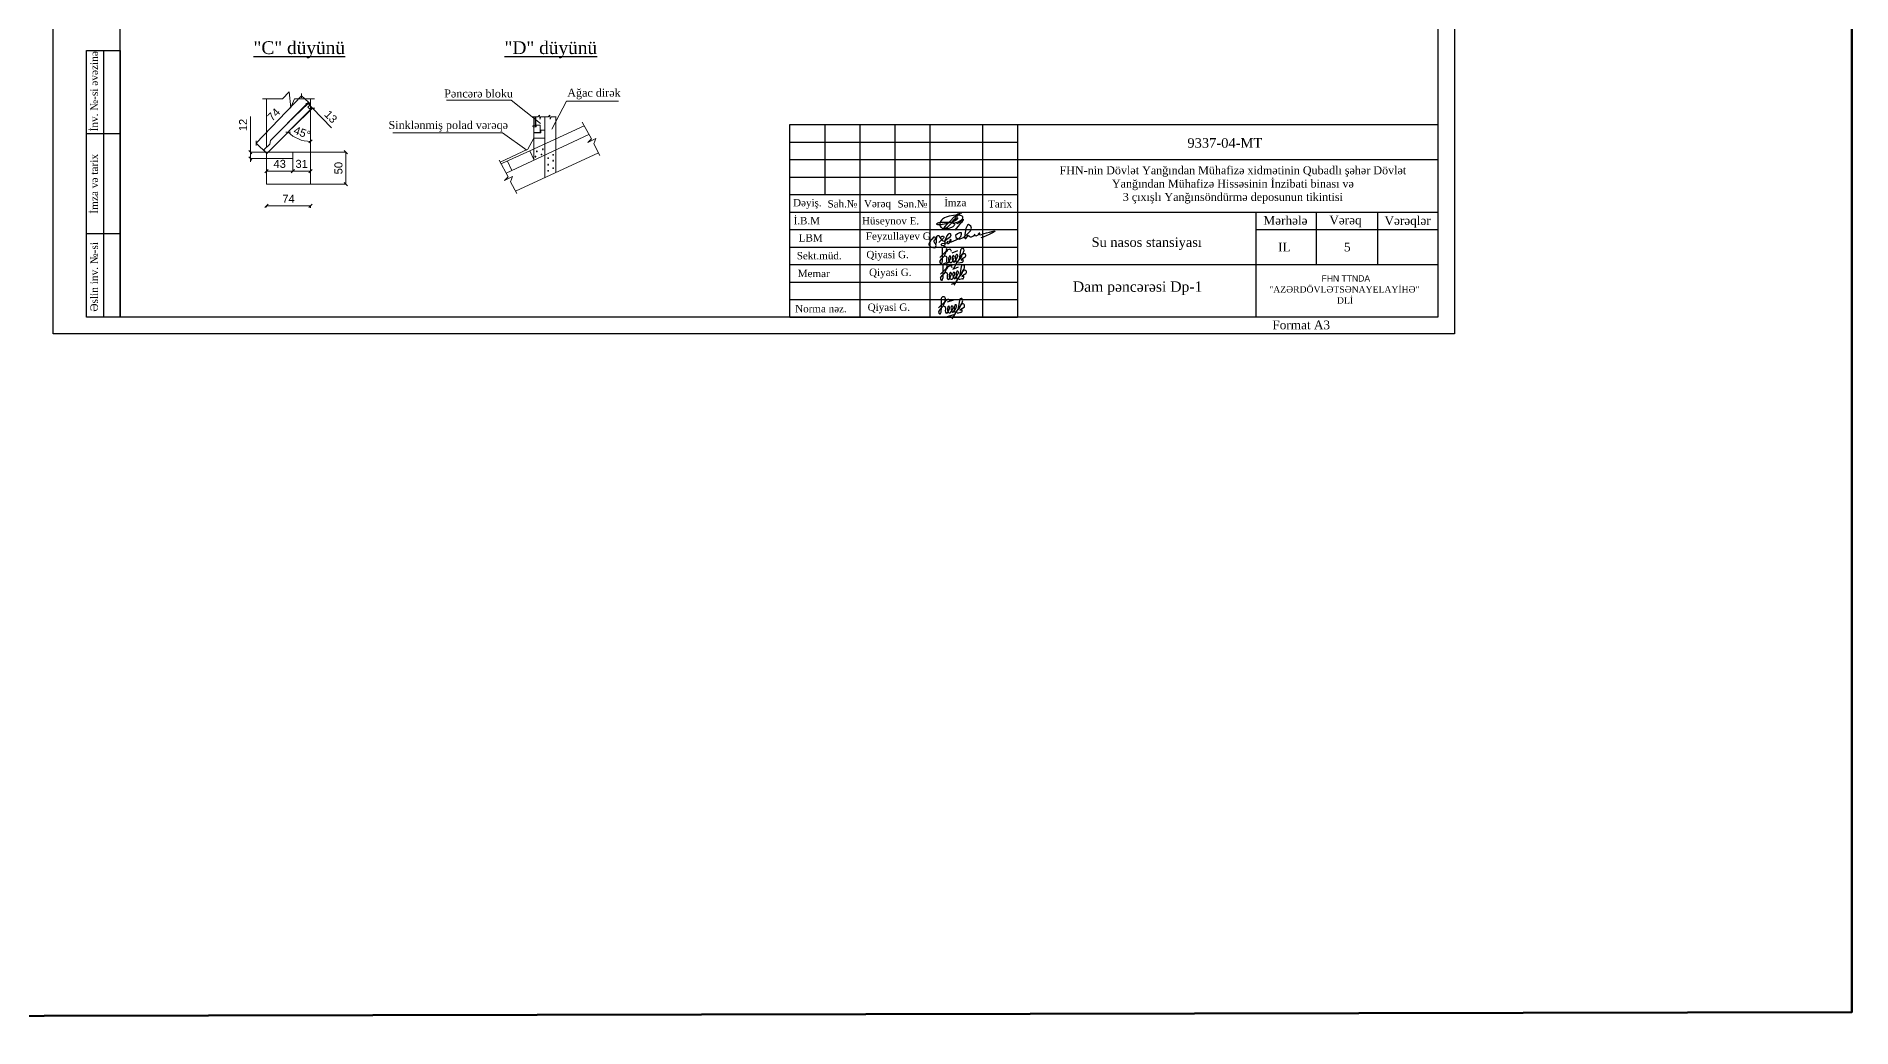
# Model space of a CAD drawing. Header units: millimetres. Extents: x 120281 to 1416367021, y -641565767 to 918373.
# Drawn here: x 624914 to 681637, y 770276 to 801276 of the extents above; entities that cross this region are included whole.
import ezdxf

# ---------------------------------------------------------------- set-up
doc = ezdxf.new("R2010")
doc.units = ezdxf.units.MM
for name, color, linetype, lineweight in [('0_Ном._пера__1', 7, 'Continuous', 35), ('oxlar', 150, 'Continuous', 20), ('перегородка', 130, 'Continuous', 20), ('размер2', 210, 'Continuous', 15)]:
    doc.layers.add(name, color=color, linetype=linetype, lineweight=lineweight)
doc.styles.get("Standard").update_dxf_attribs({"font": 'arial.ttf'})
doc.styles.add('Times New  Roman', font='times.ttf')
doc.dimstyles.new('OLCU OXU XARICI', dxfattribs={"dimtxt": 250, "dimasz": 100, "dimexe": 1.25, "dimexo": 0.625, "dimgap": 100, "dimtad": 1, "dimtxsty": 'Standard', "dimblk": 'OBLIQUE', "dimcen": 2.5, "dimadec": 0, "dimazin": 0, "dimtfac": 1, "dimtmove": 0, "dimatfit": 3, "dimldrblk": 'OBLIQUE', "dimfxl": 1, "dimlwd": 9, "dimlwe": 9, "dimarcsym": 0})

# ---------------------------------------------------------------- blocks, each defined once
blk = doc.blocks.new('_Oblique')
at = {"color": 0, "linetype": 'ByBlock', "lineweight": -2}
blk.add_line((-0.5, -0.5), (0.5, 0.5), dxfattribs=at)
blk = doc.blocks.new('*D244')
at = {"layer": 'Defpoints', "color": 0, "lineweight": 53, "transparency": 16777216}
for p in [(633203, 799418), (633418, 799213), (632119, 797611)]:
    blk.add_point(p, dxfattribs=at)
at = {"layer": 'oxlar', "color": 0, "lineweight": 9, "transparency": 16777216}
for p, q in [((631784, 797932), (633203, 799418)), ((633417, 799213), (633202, 799419)), ((632119, 797612), (631783, 797933))]:
    blk.add_line(p, q, dxfattribs=at)
at = {"layer": 'oxlar', "color": 0, "lineweight": 9, "transparency": 16777216, "xscale": 100, "yscale": 100, "zscale": 100}
for p, rotation in [((633203, 799418), 46.32763179052358), ((631784, 797932), 226.3276317905236)]:
    blk.add_blockref('_Oblique', p, dxfattribs=dict(at, rotation=rotation))
at = {"layer": 'oxlar', "color": 0, "transparency": 16777216, "insert": (632331, 798830), "char_height": 250, "attachment_point": 5, "rotation": 46.3276}
blk.add_mtext('74', dxfattribs=at)
blk = doc.blocks.new('*D226')
at = {"layer": 'Defpoints', "color": 0, "lineweight": 53, "transparency": 16777216}
for p in [(633452, 797653), (634583, 797653), (633396, 796653)]:
    blk.add_point(p, dxfattribs=at)
at = {"layer": 'oxlar', "color": 0, "lineweight": 9, "transparency": 16777216}
for p, q in [((633453, 797653), (634585, 797653)), ((634583, 796653), (634583, 797653)), ((633397, 796653), (634585, 796653))]:
    blk.add_line(p, q, dxfattribs=at)
at = {"layer": 'oxlar', "color": 0, "lineweight": 9, "transparency": 16777216, "xscale": 100, "yscale": 100, "zscale": 100}
for p, rotation in [((634583, 797653), 90), ((634583, 796653), 270)]:
    blk.add_blockref('_Oblique', p, dxfattribs=dict(at, rotation=rotation))
at = {"layer": 'oxlar', "color": 0, "transparency": 16777216, "insert": (634356, 797153), "char_height": 250, "attachment_point": 5, "rotation": 90}
blk.add_mtext('50', dxfattribs=at)
blk = doc.blocks.new('*D227')
at = {"layer": 'Defpoints', "color": 0, "lineweight": 53, "transparency": 16777216}
for p in [(632108, 795928), (633483, 795972), (633483, 795917)]:
    blk.add_point(p, dxfattribs=at)
at = {"layer": 'oxlar', "color": 0, "lineweight": 9, "transparency": 16777216}
for p, q in [((632108, 795929), (632108, 795973)), ((632108, 795972), (633483, 795972)), ((633483, 795917), (633483, 795973))]:
    blk.add_line(p, q, dxfattribs=at)
at = {"layer": 'oxlar', "color": 0, "lineweight": 9, "transparency": 16777216, "xscale": 100, "yscale": 100, "zscale": 100, "rotation": 180}
blk.add_blockref('_Oblique', (632108, 795972), dxfattribs=at)
at = {"layer": 'oxlar', "color": 0, "lineweight": 9, "transparency": 16777216, "xscale": 100, "yscale": 100, "zscale": 100}
blk.add_blockref('_Oblique', (633483, 795972), dxfattribs=at)
at = {"layer": 'oxlar', "color": 0, "transparency": 16777216, "insert": (632796, 796197), "char_height": 250, "attachment_point": 5}
blk.add_mtext('74', dxfattribs=at)
blk = doc.blocks.new('*D228')
at = {"layer": 'Defpoints', "color": 0, "lineweight": 53, "transparency": 16777216}
for p in [(632929, 797574), (632108, 796996), (632929, 797058)]:
    blk.add_point(p, dxfattribs=at)
at = {"layer": 'oxlar', "color": 0, "lineweight": 9, "transparency": 16777216}
for p, q in [((632929, 797573), (632929, 797057)), ((632108, 796996), (632108, 797060)), ((632108, 797058), (632929, 797058))]:
    blk.add_line(p, q, dxfattribs=at)
at = {"layer": 'oxlar', "color": 0, "lineweight": 9, "transparency": 16777216, "xscale": 100, "yscale": 100, "zscale": 100, "rotation": 180}
blk.add_blockref('_Oblique', (632108, 797058), dxfattribs=at)
at = {"layer": 'oxlar', "color": 0, "lineweight": 9, "transparency": 16777216, "xscale": 100, "yscale": 100, "zscale": 100}
blk.add_blockref('_Oblique', (632929, 797058), dxfattribs=at)
at = {"layer": 'oxlar', "color": 0, "transparency": 16777216, "insert": (632519, 797286), "char_height": 250, "attachment_point": 5}
blk.add_mtext('43', dxfattribs=at)
blk = doc.blocks.new('*D229')
at = {"layer": 'Defpoints', "color": 0, "lineweight": 53, "transparency": 16777216}
for p in [(632929, 797574), (633483, 797107), (633483, 797058)]:
    blk.add_point(p, dxfattribs=at)
at = {"layer": 'oxlar', "color": 0, "lineweight": 9, "transparency": 16777216}
for p, q in [((632929, 797573), (632929, 797057)), ((632929, 797058), (633483, 797058)), ((633483, 797106), (633483, 797057))]:
    blk.add_line(p, q, dxfattribs=at)
at = {"layer": 'oxlar', "color": 0, "lineweight": 9, "transparency": 16777216, "xscale": 100, "yscale": 100, "zscale": 100, "rotation": 180}
blk.add_blockref('_Oblique', (632929, 797058), dxfattribs=at)
at = {"layer": 'oxlar', "color": 0, "lineweight": 9, "transparency": 16777216, "xscale": 100, "yscale": 100, "zscale": 100}
blk.add_blockref('_Oblique', (633483, 797058), dxfattribs=at)
at = {"layer": 'oxlar', "color": 0, "transparency": 16777216, "insert": (633206, 797286), "char_height": 250, "attachment_point": 5}
blk.add_mtext('31', dxfattribs=at)
blk = doc.blocks.new('*D230')
at = {"layer": 'Defpoints', "color": 0, "lineweight": 53, "transparency": 16777216}
for p in [(633547, 799025), (632765, 798555), (632907, 798408)]:
    blk.add_point(p, dxfattribs=at)
at = {"layer": 'oxlar', "color": 0, "lineweight": 9, "transparency": 16777216}
for p, q in [((632765, 798556), (633405, 799173)), ((632907, 798408), (633547, 799026)), ((633404, 799172), (633547, 799025)), ((633547, 799025), (634139, 798411))]:
    blk.add_line(p, q, dxfattribs=at)
at = {"layer": 'oxlar', "color": 0, "lineweight": 9, "transparency": 16777216, "xscale": 100, "yscale": 100, "zscale": 100}
for p, rotation in [((633404, 799172), 133.9831385739906), ((633547, 799025), 313.9831385739906)]:
    blk.add_blockref('_Oblique', p, dxfattribs=dict(at, rotation=rotation))
at = {"layer": 'oxlar', "color": 0, "transparency": 16777216, "insert": (634117, 798761), "char_height": 250, "attachment_point": 5, "rotation": 313.9831}
blk.add_mtext('13', dxfattribs=at)
blk = doc.blocks.new('*D231')
at = {"layer": 'Defpoints', "color": 0, "lineweight": 53, "transparency": 16777216}
for p in [(631602, 797653), (632970, 797653), (632677, 797454)]:
    blk.add_point(p, dxfattribs=at)
at = {"layer": 'oxlar', "color": 0, "lineweight": 9, "transparency": 16777216}
for p, q in [((631602, 797653), (631602, 798768)), ((632969, 797653), (631600, 797653)), ((631602, 797454), (631602, 797653)), ((632677, 797454), (631600, 797454)), ((631602, 797454), (631602, 797354))]:
    blk.add_line(p, q, dxfattribs=at)
at = {"layer": 'oxlar', "color": 0, "lineweight": 9, "transparency": 16777216, "xscale": 100, "yscale": 100, "zscale": 100}
for p, rotation in [((631602, 797653), 270), ((631602, 797454), 90)]:
    blk.add_blockref('_Oblique', p, dxfattribs=dict(at, rotation=rotation))
at = {"layer": 'oxlar', "color": 0, "transparency": 16777216, "insert": (631376, 798502), "char_height": 250, "attachment_point": 5, "rotation": 90}
blk.add_mtext('12', dxfattribs=at)
blk = doc.blocks.new('*D238')
at = {"layer": 'Defpoints', "color": 0, "lineweight": 53, "transparency": 16777216}
for p in [(633483, 798986), (632988, 798123), (632119, 797611), (633483, 797650)]:
    blk.add_point(p, dxfattribs=at)
at = {"layer": 'oxlar', "color": 0, "lineweight": 9, "transparency": 16777216}
for p, q in [((632120, 797612), (632783, 798280)), ((633483, 797651), (633483, 797992))]:
    blk.add_line(p, q, dxfattribs=at)
blk.add_arc((633483, 798986), 996, 225.2218, 270, dxfattribs=at)
at = {"layer": 'oxlar', "color": 0, "lineweight": 9, "transparency": 16777216, "xscale": 100, "yscale": 100, "zscale": 100}
for p, rotation in [((632782, 798279), 135.2217863401743), ((633483, 797991), 2.7178e-12)]:
    blk.add_blockref('_Oblique', p, dxfattribs=dict(at, rotation=rotation))
at = {"layer": 'oxlar', "color": 0, "transparency": 16777216, "insert": (633221, 798264), "char_height": 250, "attachment_point": 5, "rotation": 340.018}
blk.add_mtext('45°', dxfattribs=at)

msp = doc.modelspace()

# ---------------------------------------------------------------- linework, layer by layer
at = {"color": 244, "lineweight": 53, "true_color": 0x991b1e}
msp.add_lwpolyline([(440324.24024, 839676.9733), (681637.27816, 840160.38253), (681637.27816, 770759.40315), (440324.24024, 770275.99392)], close=True, dxfattribs=at)
at = {"layer": 'oxlar'}
for p, q in [((631984.92344, 799316.11783), (632604.97282, 799316.11783)), ((632108.32542, 797800.12983), (632108.32542, 799316.11783)), ((632604.97282, 799316.11783), (632814.60208, 799534.45907)), ((632814.60208, 799534.45907), (632862.8405, 799042.42719)), ((632859.01403, 799033.6121), (632981.64481, 799316.11783)), ((632981.64481, 799316.11783), (633604.40357, 799316.11783)), ((633483.32542, 799316.11783), (633483.32542, 797650.15033)), ((639756.31742, 799274.29086), (637729.00854, 799274.29086)), ((640668.79646, 798546.24907), (639756.31742, 799274.29086)), ((641021.17251, 798376.03), (641476.19863, 799246.75899)), ((641476.19863, 799246.75899), (643105.05562, 799246.75899)), ((633484.01725, 798986.77625), (632119.33469, 797611.48748)), ((633419.25009, 799211.17094), (632231.12431, 798013.81113)), ((633481.8711, 799145.23239), (633399.72121, 799062.12479)), ((633402.12194, 799063.2103), (633483.32542, 798982.63306)), ((633417.80864, 799212.68876), (633483.32542, 799143.70102)), ((640433.87758, 798755.44306), (640588.88992, 798755.44306)), ((640464.72807, 798487.52391), (640464.72807, 798755.44306)), ((640464.72807, 798487.52391), (640464.72807, 798755.44306)), ((640505.69678, 798755.44306), (640505.69678, 798451.10249)), ((640505.69678, 798728.02565), (640522.12065, 798736.83164)), ((640505.69678, 798719.28977), (640522.12065, 798728.09576)), ((640505.69678, 798681.03076), (640522.12065, 798689.83675)), ((640505.69678, 798672.29488), (640522.12065, 798681.10087)), ((640522.12065, 798755.44306), (640522.12065, 798451.10249)), ((640588.88992, 798755.44306), (640641.29724, 798810.02837)), ((640641.29724, 798810.02837), (640653.35684, 798687.0204)), ((640652.40022, 798684.81662), (640683.05792, 798755.44306)), ((640683.05792, 798755.44306), (640838.74761, 798755.44306)), ((640754.55748, 798755.44306), (640909.56983, 798755.44306)), ((640808.07377, 798755.44306), (640808.07377, 796858.43966)), ((640808.47807, 798755.44306), (640808.47807, 798089.74863)), ((640909.56983, 798755.44306), (640961.97714, 798810.02837)), ((640961.97714, 798810.02837), (640974.03675, 798687.0204)), ((640973.08013, 798684.81662), (641003.73782, 798755.44306)), ((641003.73782, 798755.44306), (641159.42751, 798755.44306)), ((641151.41947, 798755.44306), (641151.41947, 797018.1159)), ((639484.48078, 798262.14299), (636052.95644, 798262.14299)), ((640238.64371, 797711.75627), (639484.48078, 798262.14299)), ((642182.68178, 798204.21314), (639592.88794, 796999.80451)), ((640464.72807, 798094.06261), (640272.3193, 797747.07896)), ((642032.78073, 798481.14923), (640334.99051, 797691.57549)), ((640488.12444, 798497.49416), (640445.87346, 798479.4891)), ((640531.345, 798442.72579), (640448.24202, 798442.72579)), ((640464.72807, 797405.26218), (640464.72807, 798442.72579)), ((640464.72807, 798089.74863), (640464.72807, 798442.72579)), ((640464.72807, 798268.37026), (640660.18335, 798268.37026)), ((640673.93302, 798255.48636), (640464.72807, 798255.48636)), ((640499.15697, 798497.49416), (640488.12444, 798497.49416)), ((640499.15697, 798497.49416), (640499.15697, 798442.72579)), ((640505.69678, 798634.03587), (640522.12065, 798642.84186)), ((640505.69678, 798625.29999), (640522.12065, 798634.10598)), ((640505.69678, 798580.26498), (640522.12065, 798589.07097)), ((640505.69678, 798571.52909), (640522.12065, 798580.33508)), ((640505.69678, 798526.49408), (640522.12065, 798535.30008)), ((640505.69678, 798517.7582), (640522.12065, 798526.56419)), ((640505.69678, 798472.72319), (640522.12065, 798481.52918)), ((640505.69678, 798463.98731), (640522.12065, 798472.7933)), ((640522.12065, 798451.10249), (640505.69678, 798451.10249)), ((640531.345, 798495.59136), (640531.345, 798442.72579)), ((640659.6645, 798495.59136), (640531.345, 798495.59136)), ((640659.6645, 798268.37026), (640659.6645, 798495.59136)), ((640673.93302, 798255.48636), (640673.93302, 798339.74863)), ((640673.93302, 798339.74863), (640808.47807, 798339.74863)), ((640808.07377, 796858.43966), (640808.07377, 798442.72579)), ((641972.93215, 798591.71703), (642256.74131, 798067.39119)), ((632214.24692, 797900.2301), (632017.76411, 797714.54559)), ((632019.73058, 797712.59455), (632109.47248, 797619.962)), ((632108.32542, 797454.37355), (632108.32542, 797621.146)), ((632231.12431, 798013.81113), (632214.24692, 797900.2301)), ((632929.03307, 797454.37355), (632929.03307, 797653.34012)), ((632929.03307, 797653.34012), (633483.32542, 797653.34012)), ((633483.32542, 797653.34012), (633483.32542, 796653.34012)), ((640272.3193, 797747.07896), (639406.38207, 797344.36649)), ((640338.51293, 797691.81206), (639483.79321, 797305.66871)), ((642478.97164, 797635.50685), (639888.83931, 796430.9408)), ((640467.40694, 797406.50802), (640338.51293, 797691.81206)), ((640464.72807, 798089.74863), (640808.47807, 798089.74863)), ((640475.38911, 797841.51854), (640464.72807, 797836.56052)), ((640514.69751, 797536.58781), (640514.69751, 797491.23419)), ((640534.16026, 797677.71013), (640579.22362, 797677.71013)), ((640556.4818, 797699.74594), (640556.4818, 797654.39232)), ((640674.88216, 797579.38328), (640719.94551, 797579.38328)), ((640697.20369, 797601.41909), (640697.20369, 797556.06547)), ((640716.66644, 797742.54142), (640761.7298, 797742.54142)), ((640738.98798, 797764.57723), (640738.98798, 797719.22361)), ((641042.11226, 797571.27371), (641087.17562, 797571.27371)), ((641064.4338, 797593.30952), (641064.4338, 797547.9559)), ((642147.46456, 797951.87005), (642394.1178, 798076.75776)), ((642256.74131, 798067.39119), (642147.46456, 797951.87005)), ((642394.1178, 798076.75776), (642334.79613, 797914.40374)), ((642334.79613, 797914.40374), (642525.24989, 797545.98499)), ((632108.32542, 796653.34012), (632108.32542, 797454.37355)), ((632929.03307, 797454.37355), (632108.32542, 797454.37355)), ((639373.79925, 797404.56193), (639657.60841, 796880.23608)), ((639483.79321, 797305.66871), (639438.91197, 797284.26883)), ((639769.43561, 797081.90971), (639637.06336, 797374.91275)), ((640492.37597, 797514.552), (640537.43933, 797514.552)), ((640882.19343, 797066.68463), (640927.25679, 797066.68463)), ((640886.00359, 797260.8928), (640931.06695, 797260.8928)), ((640886.21276, 797465.67343), (640931.27611, 797465.67343)), ((640904.51497, 797088.72044), (640904.51497, 797043.36683)), ((640908.32513, 797282.92861), (640908.32513, 797237.57499)), ((640908.5343, 797487.70924), (640908.5343, 797442.35562)), ((641039.63289, 797387.00772), (641084.69625, 797387.00772)), ((641039.63289, 797151.11674), (641084.69625, 797151.11674)), ((641061.95443, 797409.04353), (641061.95443, 797363.68991)), ((641061.95443, 797173.15255), (641061.95443, 797127.79893)), ((632108.32542, 796653.34012), (633483.32542, 796653.34012)), ((639548.33167, 796764.71495), (639794.9849, 796889.60266)), ((639657.60841, 796880.23608), (639548.33167, 796764.71495)), ((639794.9849, 796889.60266), (639735.66323, 796727.24863)), ((639735.66323, 796727.24863), (639926.11699, 796358.82988))]:
    msp.add_line(p, q, dxfattribs=at)
msp.add_open_spline([(640445.87346, 798479.4891), (640445.87346, 798479.4891), (640438.33024, 798478.15569), (640434.6022, 798472.47454), (640432.07095, 798468.61717), (640431.93605, 798463.78914), (640432.50115, 798459.1679), (640433.04038, 798454.75827), (640434.25721, 798450.35072), (640437.4036, 798447.26196), (640442.66966, 798442.09236), (640451.06041, 798442.72579), (640451.06041, 798442.72579)], degree=3, knots=[0, 0, 0, 0, 1, 1, 1, 2, 2, 2, 3, 3, 3, 4, 4, 4, 4], dxfattribs=at)
at = {"layer": 'размер2', "color": 0, "lineweight": 30}
for p, q in [((627009.05057, 800835.00177), (627009.05403, 792495.15978)), ((627530.29454, 798228.79951), (626487.81153, 798228.80278)), ((627530.29454, 795101.35877), (626487.81391, 795101.36203)), ((653145.82236, 794354.03014), (653335.92495, 794544.13273)), ((653149.22472, 794238.94303), (653197.15246, 794317.14091)), ((653197.15246, 794317.14091), (653277.87286, 794397.86131)), ((653219.85507, 794619.84241), (653219.85507, 794455.8791)), ((653219.85507, 794455.8791), (653219.85507, 794299.48333)), ((653219.85507, 794339.84353), (653277.87286, 794397.86131)), ((653277.87286, 794397.86131), (653338.41316, 794521.46443)), ((653356.07075, 794309.57338), (653353.54824, 794264.16815)), ((653353.54824, 794264.16815), (653356.07075, 794218.76293)), ((653363.63829, 794354.9786), (653356.07075, 794309.57338)), ((653356.07075, 794218.76293), (653381.29587, 794191.01529)), ((653381.29587, 794191.01529), (653419.13356, 794201.10534)), ((653388.86341, 794074.97971), (653620.93456, 794150.65509)), ((653419.13356, 794201.10534), (653451.92622, 794254.0781)), ((653421.65607, 794342.36604), (653421.65607, 794279.30323)), ((653421.65607, 794279.30323), (653436.98137, 794229.93642)), ((653451.92622, 794254.0781), (653482.19637, 794332.27599)), ((653489.76391, 794589.57226), (653497.33145, 794561.82463)), ((653527.6016, 794506.32935), (653709.2225, 794582.00473)), ((653530.12411, 794218.76293), (653565.43929, 794281.82574)), ((653535.16914, 794309.57338), (653551.07233, 794256.17047)), ((653562.91677, 794420.56393), (653537.69165, 794395.3388)), ((653551.07233, 794256.17047), (653575.52934, 794221.28544)), ((653565.43929, 794281.82574), (653595.70944, 794352.45609)), ((653570.48431, 794009.39439), (653656.24974, 794145.61006)), ((653603.27697, 794221.28544), (653638.59215, 794266.69066)), ((653638.59215, 794266.69066), (653678.95235, 794332.27599)), ((653656.24974, 794145.61006), (653739.49265, 794276.78071)), ((653678.95235, 794332.27599), (653706.69999, 794395.3388)), ((653693.77643, 794209.21573), (653739.49265, 794276.78071)), ((653754.62772, 794183.44775), (653724.35757, 794185.97026)), ((653739.49265, 794276.78071), (653845.68948, 794452.47095)), ((653739.49265, 794276.78071), (653787.42039, 794332.27599)), ((653792.46541, 794584.52724), (653745.15938, 794293.7809)), ((653830.3031, 794203.62785), (653754.62772, 794183.44775)), ((653787.42039, 794332.27599), (653822.73556, 794385.24875)), ((653837.87064, 794302.00584), (653810.123, 794279.30323)), ((653810.123, 794279.30323), (653873.18581, 794291.91579)), ((653822.73556, 794385.24875), (653858.05074, 794488.67176)), ((653938.77114, 794367.59116), (653837.87064, 794302.00584)), ((653845.68948, 794452.47095), (653875.70832, 794471.01418)), ((653165.70394, 793837.42818), (653355.80654, 794027.53077)), ((653169.10631, 793722.34107), (653217.03405, 793800.53895)), ((653217.03405, 793800.53895), (653297.75445, 793881.25935)), ((653239.73666, 794103.24045), (653239.73666, 793939.27714)), ((653239.73666, 793939.27714), (653239.73666, 793782.88137)), ((653239.73666, 793823.24157), (653297.75445, 793881.25935)), ((653297.75445, 793881.25935), (653358.29475, 794004.86247)), ((653375.95233, 793792.97142), (653373.42982, 793747.56619)), ((653373.42982, 793747.56619), (653375.95233, 793702.16097)), ((653383.51987, 793838.37664), (653375.95233, 793792.97142)), ((653375.95233, 793702.16097), (653401.17746, 793674.41333)), ((653401.17746, 793674.41333), (653439.01515, 793684.50338)), ((653439.01515, 793684.50338), (653471.80781, 793737.47614)), ((653441.53766, 793825.76408), (653441.53766, 793762.70127)), ((653441.53766, 793762.70127), (653456.86295, 793713.33446)), ((653471.80781, 793737.47614), (653502.07796, 793815.67403)), ((653509.64549, 794072.9703), (653517.21303, 794045.22267)), ((653512.69061, 793522.79848), (653694.31151, 793598.47386)), ((653547.48318, 793989.72739), (653729.10408, 794065.40277)), ((653550.00569, 793702.16097), (653585.32087, 793765.22378)), ((653555.05072, 793792.97142), (653570.95392, 793739.56851)), ((653582.79836, 793903.96197), (653557.57323, 793878.73684)), ((653570.95392, 793739.56851), (653595.41092, 793704.68348)), ((653585.32087, 793765.22378), (653615.59102, 793835.85413)), ((653590.36589, 793492.79243), (653676.13132, 793629.0081)), ((653623.15856, 793704.68348), (653658.47373, 793750.0887)), ((653658.47373, 793750.0887), (653698.83393, 793815.67403)), ((653676.13132, 793629.0081), (653759.37423, 793760.17875)), ((653698.83393, 793815.67403), (653726.58157, 793878.73684)), ((653713.65802, 793692.61377), (653759.37423, 793760.17875)), ((653774.50931, 793666.84579), (653744.23916, 793669.3683)), ((653759.37423, 793760.17875), (653865.57107, 793935.869)), ((653759.37423, 793760.17875), (653807.30197, 793815.67403)), ((653812.34699, 794067.92528), (653765.04096, 793777.17895)), ((653850.18468, 793687.02589), (653774.50931, 793666.84579)), ((653807.30197, 793815.67403), (653842.61714, 793868.64679)), ((653857.75222, 793785.40388), (653830.00458, 793762.70127)), ((653830.00458, 793762.70127), (653893.06739, 793775.31383)), ((653842.61714, 793868.64679), (653877.93232, 793972.0698)), ((653958.65272, 793850.9892), (653857.75222, 793785.40388)), ((653865.57107, 793935.869), (653895.58991, 793954.41222)), ((653182.36351, 793050.94931), (653182.36351, 792886.986)), ((653386.16441, 792973.01552), (653618.23556, 793048.6909)), ((653452.27235, 793020.67916), (653459.83988, 792992.93152)), ((653754.97384, 793015.63414), (653707.66781, 792724.8878)), ((653108.33079, 792785.13703), (653298.43339, 792975.23963)), ((653111.73316, 792670.04992), (653159.6609, 792748.24781)), ((653159.6609, 792748.24781), (653240.3813, 792828.96821)), ((653182.36351, 792886.986), (653182.36351, 792730.59022)), ((653182.36351, 792770.95042), (653240.3813, 792828.96821)), ((653240.3813, 792828.96821), (653300.9216, 792952.57132)), ((653318.57918, 792740.68027), (653316.05667, 792695.27505)), ((653316.05667, 792695.27505), (653318.57918, 792649.86982)), ((653326.14672, 792786.0855), (653318.57918, 792740.68027)), ((653318.57918, 792649.86982), (653343.80431, 792622.12219)), ((653343.80431, 792622.12219), (653381.642, 792632.21224)), ((653351.37185, 792506.08661), (653583.443, 792581.76199)), ((653381.642, 792632.21224), (653414.43466, 792685.185)), ((653384.16451, 792773.47294), (653384.16451, 792710.41012)), ((653384.16451, 792710.41012), (653399.48981, 792661.04331)), ((653414.43466, 792685.185), (653444.70481, 792763.38289)), ((653492.63255, 792649.86982), (653527.94772, 792712.93264)), ((653497.67757, 792740.68027), (653513.58077, 792687.27736)), ((653525.42521, 792851.67082), (653500.20008, 792826.4457)), ((653513.58077, 792687.27736), (653538.03777, 792652.39234)), ((653527.94772, 792712.93264), (653558.21787, 792783.56299)), ((653532.99275, 792440.50129), (653618.75817, 792576.71696)), ((653565.78541, 792652.39234), (653601.10058, 792697.79756)), ((653601.10058, 792697.79756), (653641.46078, 792763.38289)), ((653618.75817, 792576.71696), (653702.00108, 792707.88761)), ((653641.46078, 792763.38289), (653669.20842, 792826.4457)), ((653656.28487, 792640.32263), (653702.00108, 792707.88761)), ((653717.13616, 792614.55465), (653686.86601, 792617.07716)), ((653702.00108, 792707.88761), (653808.19792, 792883.57785)), ((653702.00108, 792707.88761), (653749.92882, 792763.38289)), ((653792.81153, 792634.73475), (653717.13616, 792614.55465)), ((653749.92882, 792763.38289), (653785.24399, 792816.35565)), ((653800.37907, 792733.11274), (653772.63143, 792710.41012)), ((653772.63143, 792710.41012), (653835.69424, 792723.02269)), ((653785.24399, 792816.35565), (653820.55917, 792919.77866)), ((653901.27957, 792798.69806), (653800.37907, 792733.11274)), ((653808.19792, 792883.57785), (653838.21676, 792902.12107))]:
    msp.add_line(p, q, dxfattribs=at)
for points in [[(625445.2643, 822935.58122), (669229.43475, 822935.58122), (669229.43475, 791973.91783), (625445.2643, 791973.91783), (625445.2643, 822935.58122)], [(649552.62119, 798515.48103), (649552.62119, 796326.27264)], [(650647.22538, 798515.48103), (650647.22538, 792495.15795)], [(651741.82958, 798515.48103), (651741.82958, 796326.27264)], [(652836.43378, 798515.48103), (652836.43378, 792495.15795)], [(654478.34007, 798515.48103), (654478.34007, 792495.15795)], [(655572.94427, 798515.48103), (655572.94427, 792495.15795)], [(648458.01699, 797968.17893), (655572.94427, 797968.17893)], [(648458.01699, 797420.87684), (655572.94427, 797420.87684)], [(655572.94427, 797420.87684), (668708.19462, 797420.87684)], [(648458.01699, 796873.57474), (655572.94427, 796873.57474)], [(648458.01699, 796326.27264), (655572.94427, 796326.27264)], [(648458.01699, 795778.97054), (655572.94427, 795778.97054)], [(648458.01699, 795778.97054), (668708.19462, 795778.97054)], [(649552.62119, 795781.23101), (649552.62119, 795778.97054)], [(649552.62119, 795781.23101), (649552.62119, 795778.97054)], [(649552.62119, 795781.23101), (649552.62119, 795778.97054)], [(649552.62119, 795781.23101), (649552.62119, 795778.97054)], [(651741.82958, 795781.23101), (651741.82958, 795778.97054)], [(651741.82958, 795781.23101), (651741.82958, 795778.97054)], [(651741.82958, 795781.23101), (651741.82958, 795778.97054)], [(651741.82958, 795781.23101), (651741.82958, 795778.97054)], [(653664.78902, 795444.99052), (653675.88019, 795430.2834), (653692.17253, 795426.99643), (653737.6045, 795444.21994), (653778.83164, 795469.6979), (653815.47093, 795504.05849), (653843.6076, 795542.71635), (653860.07214, 795586.14093), (653863.14371, 795607.31247), (653859.1198, 795628.87093), (653846.30279, 795647.40262), (653821.10117, 795663.69051), (653804.9715, 795670.46717), (653771.36933, 795675.46709), (653700.94322, 795680.06942), (653648.61661, 795678.50257), (653571.47762, 795671.64622), (653439.64879, 795648.07913), (653339.49669, 795617.02228), (653295.62208, 795596.21916), (653262.57348, 795576.41305), (653231.19635, 795555.19165), (653198.80506, 795524.13655), (653170.67544, 795487.51649), (653151.05592, 795452.03151), (653145.57839, 795431.86222), (653143.10064, 795409.6991), (653145.91119, 795367.28482), (653157.38911, 795339.84156), (653171.8971, 795312.48299), (653193.78813, 795293.60119), (653221.4368, 795276.04867), (653261.76305, 795258.59414), (653285.38781, 795252.66579), (653314.73535, 795253.58442), (653347.86528, 795255.24903), (653393.68649, 795262.25214), (653441.75639, 795275.10979), (653490.4865, 795294.05539), (653520.09298, 795307.9695), (653563.89995, 795332.71325), (653593.17818, 795356.8543), (653608.20197, 795376.40718), (653614.5335, 795386.81026), (653616.80419, 795393.42885), (653615.7174, 795399.05498), (653606.70686, 795410.96394), (653589.97134, 795422.38212), (653564.38421, 795431.81475), (653515.92424, 795440.96476), (653428.88876, 795448.47977), (653343.30026, 795451.30644), (653244.32583, 795451.05321), (653157.51567, 795449.11143), (653115.33121, 795444.9326), (653099.82067, 795441.51324), (653083.46858, 795435.76387), (653069.69466, 795428.90904), (653060.9165, 795423.01117), (653050.75264, 795416.18227), (653046.61641, 795411.95138), (653044.0677, 795407.53065), (653043.91541, 795405.04865), (653046.04708, 795401.83288), (653054.90076, 795396.31562), (653069.20791, 795390.55449), (653085.47078, 795386.95375), (653104.54131, 795385.97981), (653137.11809, 795385.97981), (653193.42421, 795392.9274), (653233.05747, 795400.06942), (653275.99966, 795411.06976), (653369.89409, 795433.12271), (653487.91663, 795466.67026), (653638.1068, 795520.63184), (653645.91934, 795527.05467), (653663.18631, 795541.25018), (653692.73264, 795565.54079), (653703.89901, 795583.65828), (653709.94587, 795596.07828), (653710.11352, 795598.2291), (653707.54945, 795597.67996), (653687.09502, 795586.58991), (653666.82359, 795570.74555), (653636.32453, 795541.64138), (653595.41899, 795495.93446), (653546.34737, 795445.45865), (653545.9075, 795441.67219), (653547.9317, 795437.40452), (653556.39781, 795429.88777), (653575.91193, 795425.35142), (653617.64325, 795439.01448), (653716.03921, 795474.38341), (653793.75044, 795514.1685), (653836.05566, 795537.45994), (653870.83674, 795553.97754), (653875.28433, 795554.85503), (653877.36247, 795553.24246), (653877.63801, 795548.95912), (653869.73044, 795538.88721), (653820.04882, 795456.52584), (653765.04486, 795390.46304), (653711.86508, 795323.91947), (653618.43873, 795217.71731)], [(653346.92497, 795289.90421), (653327.14279, 795272.52785), (653303.52259, 795257.15511), (653282.51211, 795248.73975), (653275.90006, 795249.60809), (653270.40801, 795253.38781), (653269.28719, 795262.2639), (653274.71036, 795275.42834), (653283.34328, 795291.03645), (653313.84068, 795329.13821), (653364.08292, 795386.27876), (653414.13387, 795438.40503), (653468.96479, 795494.46103), (653578.82249, 795616.85658), (653633.32102, 795665.18484), (653667.6556, 795692.96408), (653707.82914, 795719.50504), (653735.1919, 795728.08261), (653751.99713, 795726.6205), (653755.76252, 795717.8437), (653753.18227, 795704.59869)], [(653323.90316, 795240.30306), (653344.40323, 795271.33813), (653383.89582, 795311.11124), (653430.77062, 795351.6987), (653508.61008, 795435.81046), (653587.9322, 795533.15809), (653687.54401, 795650.74359), (653761.40645, 795735.82886), (653799.34292, 795764.24585), (653821.91574, 795775.85803), (653830.4719, 795777.58099), (653834.17296, 795775.80186), (653835.34399, 795771.35369), (653833.47831, 795764.52325), (653822.98594, 795751.56457), (653801.924, 795732.75505)], [(663016.2528, 795778.97054), (663016.2528, 792495.15795)], [(664903.35323, 795778.97054), (664903.35323, 794137.06425)], [(666817.83342, 795778.97054), (666817.83342, 794137.06425)], [(648458.01699, 795231.66844), (655572.94427, 795231.66844)], [(663016.2528, 795231.66844), (668708.19462, 795231.66844)], [(648458.01699, 794684.36635), (655572.94427, 794684.36635)], [(648458.01699, 794137.06425), (655572.94427, 794137.06425)], [(655572.94427, 794137.06425), (668708.19462, 794137.06425)], [(663016.2528, 794137.06425), (668708.19462, 794137.06425)], [(648458.01699, 793589.76215), (655572.94427, 793589.76215)], [(648458.01699, 793042.46005), (655572.94427, 793042.46005)], [(648458.01699, 792495.15795), (655572.94427, 792495.15795)]]:
    msp.add_lwpolyline(points, dxfattribs=at)
for points in [[(627530.2248, 822414.34109), (668708.19462, 822414.34109), (668708.19462, 792495.15795), (627530.2248, 792495.15795)], [(626487.80716, 800835.0034), (627530.2248, 800835.0034), (627530.2248, 792495.15814), (626487.80716, 792495.15814)], [(648458.01699, 798515.48103), (668708.19462, 798515.48103), (668708.19462, 792495.15795), (648458.01699, 792495.15795)]]:
    msp.add_lwpolyline(points, close=True, dxfattribs=at)
for points in [[(653140.82974, 794985.00269), (653218.55559, 794887.15096), (653283.84833, 794872.09312), (653474.27779, 795015.54389, 1.2496403785), (653401.46441, 795083.79129, 0.0792582279), (653297.24167, 794864.56423), (653297.24167, 794770.87101), (653287.19662, 794735.73606), (653209.34764, 794722.3513), (653190.09473, 794761.66899), (653221.06687, 794801.82324), (653345.79261, 794812.69833), (653374.07701, 794819.96001), (653401.00563, 794861.96785), (653391.2918, 794868.19479), (653372.64844, 794839.1117), (653387.86967, 794801.58155), (653411.1859, 794801.58155), (653489.7682, 794858.02704), (653499.74667, 794897.91524), (653485.04155, 794918.38415), (653457.97798, 794898.94134), (653451.95503, 794864.32518), (653467.87223, 794842.29921), (653513.40141, 794853.3122), (653729.46481, 794938.75453), (653800.01518, 795018.49227), (653824.37184, 795087.31853), (653819.15723, 795128.6235), (653764.13133, 795128.6235), (653699.22061, 795098.00012), (653635.54677, 795045.32873), (653649.24712, 794984.24316), (653697.72557, 794951.59398), (653756.63422, 794936.52812), (653803.82508, 794950.00252), (653883.95844, 794985.53927), (653981.71102, 795064.70156), (654098.84555, 795191.02431), (654130.02524, 795275.23949), (654111.48594, 795340.92733), (654045.75578, 795387.24569), (654008.67718, 795367.03407), (653961.48633, 795262.60723), (653931.99203, 795068.07017), (653919.37055, 794984.82202), (653937.04821, 794952.69535), (653963.17172, 794952.69535), (653998.56484, 795008.27736), (654029.4841, 795056.83354), (654055.86813, 795024.27827), (654088.73321, 795002.38233), (654133.39602, 795002.38233), (654196.31818, 795034.63618), (654241.71064, 795067.33992), (654235.37682, 795089.49406), (654222.18136, 795071.55977), (654244.87755, 795044.13085), (654284.46402, 795037.80107), (654319.3001, 795058.90025), (654394.25048, 795103.20854), (654394.25048, 795122.72528), (654375.24894, 795122.72528), (654344.63545, 795091.07651), (654426.97531, 795068.39488), (654533.99517, 795106.62741), (654606.44932, 795129.76686), (654698.59711, 795152.52435), (654812.55841, 795180.66907), (654870.7122, 795180.66907), (654838.40748, 795158.34601), (654791.10112, 795125.65658), (654688.53495, 795081.07645), (654500.54894, 794996.7986), (654428.56024, 794977.33187)], [(653017.10221, 794784.07527, 0.2027102337), (653044.52713, 794874.17633, -0.0832167747), (653056.57516, 795025.58995, -0.5409747277), (653119.79735, 795036.46545), (653140.82974, 794985.00269)], [(653151.52789, 794971.53443), (653200.13377, 795013.8819, -1.0345011644), (653263.66648, 794962.87138), (653112.70843, 794827.20511)]]:
    msp.add_lwpolyline(points, format="xyb", dxfattribs=at)
msp.add_lwpolyline([(652972.03184, 794876.82801, -0.3006337272), (653008.16339, 794933.56964, 0.2802498133), (653006.48418, 794980.31314, 0.2687793642), (652950.79745, 794990.43151, 0.1221920669), (652800.26876, 794786.33538), (652803.50709, 794750.73603, 0.0999903221), (652921.88028, 794666.95386, 0.2003981025), (653008.33527, 794673.87379, 0.312913754), (653010.95973, 794794.62795, -0.2937938278)], format="xyb", close=True, dxfattribs=at)
for centre, radius, start, end in [((653292.9704, 794624.08705), 73.23843, 34.194780316, 183.322520404), ((653197.77561, 794214.27433), 54.45854, 153.06487867, 228.706175428), ((653182.94369, 794186.91732), 25.08672, 212.718356066, 320.12897518), ((653137.56152, 794218.81862), 80.4998, 323.411127117, 342.220388169), ((653083.59524, 794254.00952), 143.64752, 335.411259858, 18.455329051), ((653312.85198, 794107.48509), 73.23843, 34.194780316, 183.322520404), ((653306.58387, 794345.99136), 59.28586, 48.354248895, 118.965367601), ((653224.5049, 794622.18495), 136.03888, 324.987904267, 18.454224902), ((653500.72994, 794448.69685), 177.88158, 114.14697886, 155.853021137), ((653331.24671, 794360.8548), 32.92027, 349.717727088, 63.412375254), ((653244.38649, 794105.58299), 136.03888, 324.987904267, 18.454224902), ((653535.49796, 794324.16019), 115.28846, 129.596168368, 170.91406904), ((653449.29923, 794572.72639), 43.8312, 22.60247535, 119.130238232), ((653483.04223, 794247.91217), 49.44422, 201.318764054, 266.093723159), ((653427.8906, 794361.58226), 61.70879, 331.646355483, 56.426131452), ((653492.35092, 794240.04304), 43.35501, 252.998230414, 330.604588558), ((653624.50205, 794349.86575), 97.99921, 152.353537357, 204.277094013), ((653549.31698, 794372.06743), 50.3673, 337.084908029, 74.334999536), ((653589.40315, 794230.41004), 16.60546, 213.332324679, 326.667675321), ((653850.79403, 794340.75144), 219.85391, 153.682806812, 198.19180209), ((653772.30928, 794270.90112), 130.38578, 179.467332581, 213.686515824), ((653676.58196, 794428.73029), 24.74717, 35.97203851, 157.447635113), ((653666.39367, 794224.20683), 25.75321, 264.258427949, 347.796318817), ((653668.82695, 794412.39151), 41.53506, 335.759871783, 48.017444304), ((653862.53591, 794578.50591), 70.32874, 79.204877164, 175.088496233), ((653882.4175, 794061.90395), 70.32874, 79.204877164, 175.088496233), ((653815.20245, 794267.38187), 65.51797, 283.325394517, 8.844728131), ((653760.44964, 794590.23654), 140.85942, 313.859883331, 355.412611437), ((653854.73188, 794274.48634), 25.38372, 6.717842674, 43.364629535), ((653819.59776, 794588.10669), 81.77203, 353.585205985, 46.671298362), ((653903.67226, 794429.14084), 50.35234, 32.074619035, 123.735866803), ((653839.47934, 794071.50474), 81.77203, 353.585205985, 46.671298362), ((653889.3195, 794416.29817), 69.41063, 315.434635632, 34.767179446), ((653217.65719, 793697.67237), 54.45854, 153.06487867, 228.706175428), ((653202.82528, 793670.31536), 25.08672, 212.718356066, 320.12897518), ((653157.4431, 793702.21666), 80.4998, 323.411127117, 342.220388169), ((653103.47682, 793737.40756), 143.64752, 335.411259858, 18.455329051), ((653326.46545, 793829.38941), 59.28586, 48.354248895, 118.965367601), ((653520.61152, 793932.09489), 177.88158, 114.14697886, 155.853021137), ((653351.12829, 793844.25284), 32.92027, 349.717727088, 63.412375254), ((653555.37954, 793807.55823), 115.28846, 129.596168368, 170.91406904), ((653469.18081, 794056.12443), 43.8312, 22.60247535, 119.130238232), ((653502.92381, 793731.31021), 49.44422, 201.318764054, 266.093723159), ((653447.77218, 793844.9803), 61.70879, 331.646355483, 56.426131452), ((653512.2325, 793723.44108), 43.35501, 252.998230414, 330.604588558), ((653644.38363, 793833.26379), 97.99921, 152.353537357, 204.277094013), ((653569.19857, 793855.46547), 50.3673, 337.084908029, 74.334999536), ((653609.28474, 793713.80808), 16.60546, 213.332324679, 326.667675321), ((653870.67561, 793824.14948), 219.85391, 153.682806812, 198.19180209), ((653792.19087, 793754.29916), 130.38578, 179.467332581, 213.686515824), ((653696.46354, 793912.12833), 24.74717, 35.97203851, 157.447635113), ((653686.27525, 793707.60488), 25.75321, 264.258427949, 347.796318817), ((653688.70854, 793895.78955), 41.53506, 335.759871783, 48.017444304), ((653835.08403, 793750.77991), 65.51797, 283.325394517, 8.844728131), ((653780.33123, 794073.63458), 140.85942, 313.859883331, 355.412611437), ((653874.61347, 793757.88438), 25.38372, 6.717842674, 43.364629535), ((653923.55384, 793912.53888), 50.35234, 32.074619035, 123.735866803), ((653909.20109, 793899.69621), 69.41063, 315.434635632, 34.767179446), ((653255.47884, 793055.19395), 73.23843, 34.194780316, 183.322520404), ((653187.01334, 793053.29185), 136.03888, 324.987904267, 18.454224902), ((653463.23837, 792879.80374), 177.88158, 114.14697886, 155.853021137), ((653411.80766, 793003.83329), 43.8312, 22.60247535, 119.130238232), ((653825.04435, 793009.6128), 70.32874, 79.204877164, 175.088496233), ((653722.95808, 793021.34344), 140.85942, 313.859883331, 355.412611437), ((653782.10619, 793019.21359), 81.77203, 353.585205985, 46.671298362), ((653160.28404, 792645.38122), 54.45854, 153.06487867, 228.706175428), ((653145.45213, 792618.02422), 25.08672, 212.718356066, 320.12897518), ((653100.06995, 792649.92552), 80.4998, 323.411127117, 342.220388169), ((653046.10367, 792685.11642), 143.64752, 335.411259858, 18.455329051), ((653269.09231, 792777.09826), 59.28586, 48.354248895, 118.965367601), ((653293.75514, 792791.96169), 32.92027, 349.717727088, 63.412375254), ((653498.00639, 792755.26709), 115.28846, 129.596168368, 170.91406904), ((653445.55066, 792679.01907), 49.44422, 201.318764054, 266.093723159), ((653390.39903, 792792.68915), 61.70879, 331.646355483, 56.426131452), ((653454.85935, 792671.14994), 43.35501, 252.998230414, 330.604588558), ((653587.01048, 792780.97264), 97.99921, 152.353537357, 204.277094013), ((653511.82542, 792803.17433), 50.3673, 337.084908029, 74.334999536), ((653551.91159, 792661.51694), 16.60546, 213.332324679, 326.667675321), ((653813.30246, 792771.85834), 219.85391, 153.682806812, 198.19180209), ((653734.81772, 792702.00802), 130.38578, 179.467332581, 213.686515824), ((653639.09039, 792859.83719), 24.74717, 35.97203851, 157.447635113), ((653628.9021, 792655.31373), 25.75321, 264.258427949, 347.796318817), ((653631.33539, 792843.49841), 41.53506, 335.759871783, 48.017444304), ((653777.71088, 792698.48877), 65.51797, 283.325394517, 8.844728131), ((653817.24032, 792705.59324), 25.38372, 6.717842674, 43.364629535), ((653866.18069, 792860.24774), 50.35234, 32.074619035, 123.735866803), ((653851.82794, 792847.40506), 69.41063, 315.434635632, 34.767179446)]:
    msp.add_arc(centre, radius, start, end, dxfattribs=at)

# ---------------------------------------------------------------- texts
at = {"color": 3, "char_height": 400, "width": 6714.7950021, "attachment_point": 1}
for s, insert in [('{\\fTimes New Roman|b0|i0|c238|p18;\\L"C" düyünü}', (631700.79569, 801120.53809)), ('{\\fTimes New Roman|b0|i0|c238|p18;\\L"D" düyünü}', (639544.60292, 801120.53809))]:
    msp.add_mtext(s, dxfattribs=dict(at, insert=insert))
at = {"layer": '0_Ном._пера__1', "color": 0, "linetype": 'Continuous', "insert": (660879.75789, 798091.04639), "char_height": 300, "attachment_point": 1, "style": 'Times New  Roman'}
msp.add_mtext('9337-04-MT', dxfattribs=at)
at = {"layer": 'oxlar', "char_height": 250, "attachment_point": 1}
for s, insert, width in [('{\\fTimes New Roman|b0|i0|c238|p18;Pəncərə bloku}', (637659.43839, 799612.41585), 3185.4709229), ('{\\fTimes New Roman|b0|i0|c238|p18;Ağac dirək}', (641504.92525, 799636.89121), 3185.4709229), ('{\\fTimes New Roman|b0|i0|c238|p18;Sinklənmiş polad vərəqə}', (635920.40174, 798627.29964), 3828.42477)]:
    msp.add_mtext(s, dxfattribs=dict(at, insert=insert, width=width))
at = {"layer": 'перегородка', "color": 0, "insert": (656808.51355, 797212.10411), "char_height": 250, "width": 10985.8964139, "attachment_point": 1}
msp.add_mtext('\\pxqc;{\\fTimes New Roman|b0|i0|c0|p18;FHN\\fTimes New Roman|b0|i0|c238|p18;-nin Dövlət Yanğından Mühafizə xidmətinin \\fTimes New Roman|b0|i0|c0|p18;Qubadl\\fTimes New Roman|b0|i0|c238|p18;ı şəhər Dövlət Yanğından Mühafizə Hissəsinin İnzibati binası və \\P3 çıxışlı \\fTimes New Roman|b0|i0|c0|p18;Y\\fTimes New Roman|b0|i0|c238|p18;anğın\\fTimes New Roman|b0|i0|c0|p18;s\\fTimes New Roman|b0|i0|c238|p18;öndürmə deposunun tikintisi}', dxfattribs=at)
at = {"layer": 'размер2', "color": 0, "lineweight": 30, "attachment_point": 5, "rotation": 90, "style": 'Times New  Roman'}
for s, insert, char_height in [('{\\fTimes New Roman|b0|i0|c238|p18;İnv. }№-{\\fTimes New Roman|b0|i0|c238|p18;si əvəzinə}', (626725.3936, 799556.23456), 234.558056), ('{\\fTimes New Roman|b0|i0|c238|p18;\\C256;İmza və tarix}', (626725.39479, 796662.71115), 234.558056), ('Ə{\\fTimes New Roman|b0|i0|c238|p18;s}lin{\\fTimes New Roman|b0|i0|c238|p18; inv. }№-{\\fTimes New Roman|b0|i0|c238|p18;si}', (626725.39588, 793755.43219), 234.55805597)]:
    msp.add_mtext(s, dxfattribs=dict(at, insert=insert, char_height=char_height))
at = {"layer": 'размер2', "color": 0, "lineweight": 30, "attachment_point": 5, "style": 'Times New  Roman'}
for s, width, heights, insert, char_height in [('{\\fTimes New Roman|b0|i0|c238|p18;Dəyiş.}', 1800, [0], (649006.92024, 796035.25147), 229.0048073), ('{\\fTimes New Roman|b0|i0|c238|p18;Sah\\fSegoe UI Light|b0|i0|c238|p34;.}№', 1800, [0], (650101.52443, 796035.25147), 229.0048073), ('{\\fTimes New Roman|b0|i0|c238|p18;Vərəq}', 1800, [0], (651196.12863, 796009.00871), 229.0048073), ('{\\fTimes New Roman|b0|i0|c238|p18;İmza}', 1800, [0], (653628.26417, 796075.68118), 229.0048073), ('{\\fTimes New Roman|b0|i0|c238|p18;Tarix }', 1800, [0], (655027.24332, 796035.25147), 229.0048073), ('{\\fTimes New Roman|b0|i0|c238|p18;İ.B.}M', 2100.6361363, [0], (648989.2913, 795508.39981), 229.0048073), ('{\\fTimes New Roman|b0|i0|c238|p18;Hüseynov E.}', 10400.1853414, [0], (651605.9279, 795470.54878), 229.0048073), ('{\\fTimes New Roman|b0|i0|c238|p18;Mərhələ}', 1800, [0], (663945.19315, 795516.30557), 273.6510491), ('{\\fTimes New Roman|b0|i0|c238|p18;Vərəq}', 1800, [0], (665819.38977, 795486.2451), 273.6510491), ('{\\fTimes New Roman|b0|i0|c238|p18;Vərəqlər}', 1800, [0], (667761.33977, 795469.44476), 273.6510491), ('{\\fTimes New Roman|b0|i0|c238|p18;LBM}', 2279.9635565, [0], (649112.51627, 794972.90948), 229.0048073), ('Feyzullayev G{\\fTimes New Roman|b0|i0|c238|p18;.}', 10247.7214908, [0], (651890.22256, 794989.95388), 229.0048073), ('IL', 1800, [0], (663909.94711, 794684.78888), 273.651049), ('5', 1800, [0], (665877.73821, 794684.78888), 273.65105), ('{\\fTimes New Roman|b0|i0|c238|p18;Sekt.müd.}', 1240.202255, [0], (649377.38406, 794414.18929), 229.0048073), ('{\\fTimes New Roman|b0|i0|c238|p18;Qiyasi G}.', 5536.6243382, [0], (651513.31638, 794414.18929), 229.0048073), ('{\\fTimes New Roman|b0|i0|c238|p18;  }{\\fTimes New Roman|b0|i0|c238|p18;Memar}', 1828.3507812, [396.27421], (649118.62362, 793858.4102), 229.0048073), ('Qiyasi G.', 10830.9728585, [0], (651597.56541, 793858.4102), 229.004807), ('\\pxqc;Dam p{\\fTimes New Roman|b0|i0|c238|p18;əncərəsi Dp-1}', 50674.4431677, [0], (659325.98258, 793396.98965), 323.8473954), ('Norma n{\\fTimes New Roman|b0|i0|c238|p18;əz.}', 1828.3507812, [396.27421], (649431.14967, 792757.29109), 229.0048073), ('Qiyasi G.', 10830.9728585, [0], (651553.48151, 792768.08869), 229.004807), ('Format A3', 2621.5811642, [0], (664437.60196, 792248.75769), 273.651049)]:
    msp.add_mtext_dynamic_manual_height_columns(s, width=width, gutter_width=1, heights=heights, dxfattribs=dict(at, insert=insert, char_height=char_height))
at = {"layer": 'размер2', "color": 0, "lineweight": 30, "insert": (652290.73282, 796035.25147), "char_height": 229.0048073, "width": 1924.2230947, "attachment_point": 5, "style": 'Times New  Roman'}
msp.add_mtext('{\\fTimes New Roman|b0|i0|c238|p18;Sən.}№', dxfattribs=at)
at = {"layer": 'размер2', "color": 0, "lineweight": 30, "insert": (657886.75602, 794987.84773), "char_height": 297.5005516, "attachment_point": 1}
msp.add_mtext('{\\fTimes New Roman|b0|i0|c238|p18;Su nasos stansiyası}', dxfattribs=at)
at = {"layer": 'размер2', "color": 0, "lineweight": 30, "insert": (663439.91618, 793806.28612), "char_height": 200, "width": 5066.5513294, "attachment_point": 1, "line_spacing_factor": 1.032836, "style": 'Times New  Roman'}
msp.add_mtext('{\\fAzL Times|b0|i0|c204|p18;                      FHN TTNDA}\\P"AZƏRDÖVLƏT{\\fTimes New Roman|b0|i0|c238|p18;S}Ə{\\fTimes New Roman|b0|i0|c238|p18;NAYE}LAYİHƏ"\\P                            DLİ', dxfattribs=at)

# ---------------------------------------------------------------- dimensions: what is measured, and where the dimension line sits
at = {"layer": 'oxlar'}
for base, p1, p2, angle, text, picture, middle in [((633202.88056, 799417.88028), (632119.33469, 797611.48748), (633417.80864, 799212.68876), 46.327631791, '74', '*D244', (632330.68741, 798830.13556)), ((634583.45817, 797653.34012), (633396.21055, 796653.34012), (633452.37408, 797653.34012), 90, '50', '*D226', (634355.81493, 797153.34012))]:
    dim = msp.add_linear_dim(base=base, p1=p1, p2=p2, angle=angle, text=text, dimstyle='OLCU OXU XARICI', dxfattribs=at)
    dim.commit()
    dim.dimension.update_dxf_attribs({"geometry": picture, "text_midpoint": middle})
for base, p1, p2, angle, text, picture, middle in [((631601.74967, 797653.34012), (632677.23948, 797454.37355), (632970.01198, 797653.34012), 90, '12', '*D231', (631601.74967, 798501.79001)), ((633546.50381, 799024.79525), (632764.63695, 798555.18127), (632907.03796, 798407.63383), 313.983138574, '13', '*D230', (633953.58373, 798603.00331))]:
    dim = msp.add_linear_dim(base=base, p1=p1, p2=p2, angle=angle, text=text, dimstyle='OLCU OXU XARICI', dxfattribs=at)
    dim.commit()
    dim.dimension.update_dxf_attribs({"geometry": picture, "text_midpoint": middle, "dimtype": 160})
dim = msp.add_angular_dim_3p(base=(632987.786, 798122.64146), center=(633483.32542, 798986.07905), p1=(632119.33469, 797611.48748), p2=(633483.32542, 797650.15033), dimstyle='OLCU OXU XARICI', dxfattribs=at)
dim.commit()
dim.dimension.update_dxf_attribs({"geometry": '*D238', "text_midpoint": (633143.12721, 798050.47819), "dimtype": 165})
for base, p1, p2, text, picture, middle in [((632929.03307, 797058.2769), (632108.32542, 796995.53994), (632929.03307, 797574.11416), '43', '*D228', (632518.67925, 797286.00542)), ((633483.32542, 795972.17267), (632108.32542, 795928.00387), (633483.32542, 795916.77116), '74', '*D227', (632795.82542, 796197.17267))]:
    dim = msp.add_linear_dim(base=base, p1=p1, p2=p2, text=text, dimstyle='OLCU OXU XARICI', dxfattribs=at)
    dim.commit()
    dim.dimension.update_dxf_attribs({"geometry": picture, "text_midpoint": middle})
dim = msp.add_linear_dim(base=(633483.32542, 797058.2769), p1=(632929.03307, 797574.11416), p2=(633483.32542, 797107.07232), text='31', dimstyle='OLCU OXU XARICI', dxfattribs=at)
dim.commit()
dim.dimension.update_dxf_attribs({"geometry": '*D229', "text_midpoint": (633206.17925, 797058.2769), "dimtype": 160})

doc.saveas('drawing.dxf')
